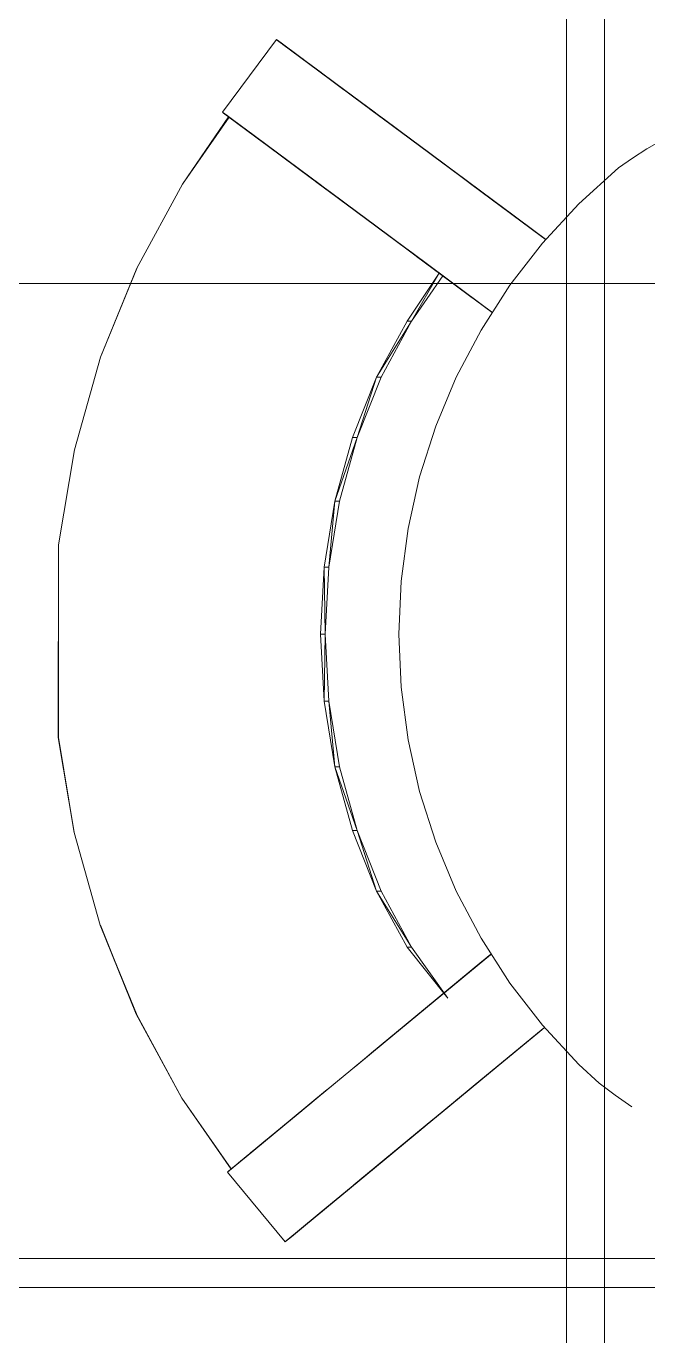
# Model space of a CAD drawing. Extents: x -566 to 72611, y -487 to 32334.
# Drawn here: x 123.34 to 131.07, y 42.04 to 58.34 of the extents above; entities that cross this region are included whole.
import ezdxf

# ---------------------------------------------------------------- set-up
doc = ezdxf.new("R2010")
doc.units = 0
doc.header["$LTSCALE"] = 0.5
doc.header["$MEASUREMENT"] = 0
doc.layers.add('ceilling', color=141, linetype='CONTINUOUS', lineweight=18)
doc.layers.add('floor', color=7, linetype='CONTINUOUS', lineweight=5, true_color=0xcfcfcf)
doc.layers.add('layout', color=7, linetype='CONTINUOUS', lineweight=5, true_color=0xcfcfcf)

msp = doc.modelspace()

# ---------------------------------------------------------------- hatches: boundary and pattern name
at = {"layer": 'floor'}
h = msp.add_hatch(dxfattribs=at)
h.set_pattern_fill('ANSI37', color=256, scale=100, angle=45)
h.set_pattern_definition([(90, (243.028, 267.632), (-12.5, 9e-16), []), (180, (243.028, 267.632), (-9e-16, -12.5), [])])
h.paths.add_polyline_path([(253.46925, 349.5), (154.11744, 349.5), (154.11744, 348.5), (101.14781, 348.5), (101.14781, 349.5), (0, 349.5), (0, 344.5), (36, 344.5, -0.33835703), (0, 308.66941), (0, 308.5), (0, 173.75), (253.46925, 173.75)])
h.paths.add_polyline_path([(36, 344.5), (0, 344.5), (0, 308.66941, 0.33835703)], flags=17)
h.paths.add_polyline_path([(253.46925, 173.75), (0, 173.75), (0, 173.74997), (0, 169.75), (253.46925, 169.75)])
h.paths.add_polyline_path([(253.46925, 169.75), (0, 169.75), (0, 149.21137), (36, 149.21137, -0.33835703), (0, 113.38078), (0, 113.21137), (0, 29.94998), (0, -5), (253.46925, -5)])
h.paths.add_polyline_path([(36, 149.21137), (0, 149.21137), (0, 113.38078, 0.33835703)], flags=17)
h.paths.add_polyline_path([(575.25, 169.75), (510, 169.75), (474.75, 169.75), (327.5, 169.75), (285.46925, 169.75), (285.46925, 165.75), (253.46925, 165.75), (253.46925, -5), (263.99725, -5), (263.99725, 95.99051), (287, 95.99051), (287, 97.5), (292, 97.5), (292, -5), (341.25, -5), (341.25, 13.02988), (341.25012, 15.02988), (346.24839, 15.02988, 0.36108524), (374.08728, 41.24999), (346.25012, 41.24999), (346.25012, 42.99999), (341.25, 42.99999), (341.25, 44.99999), (341.25, 97.5), (357.75, 97.5), (405.75, 97.5), (575.25, 97.5)])

# ---------------------------------------------------------------- linework, layer by layer
at = {"layer": 'ceilling'}
for p, q in [((130.06343, 169.75), (130.06343, -5)), ((0, 43), (341.25006, 43))]:
    msp.add_line(p, q, dxfattribs=at)
at = {"layer": 'layout'}
for points in [[(125.78132, 57.27146, 99.13116), (126.45405, 58.17533, 99.17127), (126.45308, 58.17612, 99.13116)], [(127.27705, 57.56412, 98.9153), (126.52693, 58.12131, 98.91173), (126.45308, 58.17612, 99.13116)], [(127.27705, 57.56412, 98.9153), (126.45308, 58.17612, 99.13116), (127.20491, 57.61771, 99.05018)], [(127.20491, 57.61771, 99.05018), (126.45308, 58.17612, 99.13116), (127.13081, 57.67283, 99.18358)], [(127.13081, 57.67283, 99.18358), (126.45308, 58.17612, 99.13116), (126.45405, 58.17533, 99.17127)], [(127.13081, 57.67283, 99.18358), (126.45405, 58.17533, 99.17127), (126.45881, 58.17191, 99.21101)], [(127.13081, 57.67283, 99.18358), (126.45881, 58.17191, 99.21101), (127.05464, 57.72935, 99.31546)], [(127.05464, 57.72935, 99.31546), (126.45881, 58.17191, 99.21101), (126.46711, 58.16575, 99.24994)], [(127.05464, 57.72935, 99.31546), (126.46711, 58.16575, 99.24994), (126.47895, 58.15696, 99.28759)], [(127.05464, 57.72935, 99.31546), (126.47895, 58.15696, 99.28759), (126.49409, 58.14567, 99.32354)], [(127.05464, 57.72935, 99.31546), (126.49409, 58.14567, 99.32354), (127.03279, 57.74552, 99.349)], [(127.03279, 57.74552, 99.349), (126.49409, 58.14567, 99.32354), (126.51252, 58.13193, 99.35736)], [(127.03279, 57.74552, 99.349), (126.51252, 58.13193, 99.35736), (127.00837, 57.76377, 99.37991)], [(127.00837, 57.76377, 99.37991), (126.51252, 58.13193, 99.35736), (126.53401, 58.116, 99.38866)], [(127.34724, 57.512, 98.77898), (126.59834, 58.06821, 98.69127), (126.52693, 58.12131, 98.91173)], [(127.34724, 57.512, 98.77898), (126.52693, 58.12131, 98.91173), (127.27705, 57.56412, 98.9153)], [(127.00837, 57.76377, 99.37991), (126.53401, 58.116, 99.38866), (126.9814, 57.78373, 99.40791)], [(126.9814, 57.78373, 99.40791), (126.53401, 58.116, 99.38866), (126.55818, 58.09806, 99.41708)], [(126.9814, 57.78373, 99.40791), (126.55818, 58.09806, 99.41708), (126.95222, 57.8054, 99.43272)], [(126.95222, 57.8054, 99.43272), (126.55818, 58.09806, 99.41708), (126.58479, 58.07828, 99.44228)], [(126.95222, 57.8054, 99.43272), (126.58479, 58.07828, 99.44228), (126.92121, 57.82841, 99.45412)], [(126.92121, 57.82841, 99.45412), (126.58479, 58.07828, 99.44228), (126.6136, 58.05686, 99.46399)], [(127.48152, 57.41233, 98.50219), (126.66755, 58.01682, 98.46981), (126.59834, 58.06821, 98.69127)], [(127.41548, 57.4614, 98.64127), (126.59834, 58.06821, 98.69127), (127.34724, 57.512, 98.77898)], [(127.41548, 57.4614, 98.64127), (126.59834, 58.06821, 98.69127), (127.48152, 57.41233, 98.50219)], [(126.92121, 57.82841, 99.45412), (126.6136, 58.05686, 99.46399), (126.88862, 57.8527, 99.47189)], [(126.88862, 57.8527, 99.47189), (126.6136, 58.05686, 99.46399), (126.63191, 58.04331, 99.47467)], [(126.88862, 57.8527, 99.47189), (126.63191, 58.04331, 99.47467), (126.85456, 57.87791, 99.48589)], [(126.85456, 57.87791, 99.48589), (126.63191, 58.04331, 99.47467), (126.67634, 58.01029, 99.49591)], [(127.5456, 57.36472, 98.3618), (126.73457, 57.96708, 98.2474), (126.66755, 58.01682, 98.46981)], [(127.5456, 57.36472, 98.3618), (126.66755, 58.01682, 98.46981), (127.48152, 57.41233, 98.50219)], [(126.85456, 57.87791, 99.48589), (126.67634, 58.01029, 99.49591), (126.81965, 57.90391, 99.49599)], [(126.81965, 57.90391, 99.49599), (126.67634, 58.01029, 99.49591), (126.71199, 57.9838, 99.50204)], [(126.81965, 57.90391, 99.49599), (126.71199, 57.9838, 99.50204), (126.78401, 57.93034, 99.50208)], [(126.78401, 57.93034, 99.50208), (126.71199, 57.9838, 99.50204), (126.748, 57.95707, 99.5041)], [(127.66743, 57.27427, 98.07724), (126.79914, 57.91911, 98.02406), (126.73457, 57.96708, 98.2474)], [(127.66743, 57.27427, 98.07724), (126.73457, 57.96708, 98.2474), (127.60762, 57.3187, 98.22014)], [(127.60762, 57.3187, 98.22014), (126.73457, 57.96708, 98.2474), (127.5456, 57.36472, 98.3618)], [(127.72517, 57.23136, 97.93317), (126.86152, 57.87278, 97.79981), (126.79914, 57.91911, 98.02406)], [(127.72517, 57.23136, 97.93317), (126.79914, 57.91911, 98.02406), (127.66743, 57.27427, 98.07724)], [(127.8343, 57.15037, 97.64159), (126.92158, 57.82822, 97.57471), (126.86152, 57.87278, 97.79981)], [(127.8343, 57.15037, 97.64159), (126.86152, 57.87278, 97.79981), (127.78083, 57.19004, 97.78793)], [(127.78083, 57.19004, 97.78793), (126.86152, 57.87278, 97.79981), (127.72517, 57.23136, 97.93317)], [(127.89265, 57.10703, 97.40278), (126.9792, 57.78538, 97.34878), (126.92158, 57.82822, 97.57471)], [(127.89265, 57.10703, 97.40278), (126.92158, 57.82822, 97.57471), (127.8343, 57.15037, 97.64159)], [(127.94844, 57.06553, 97.16315), (127.03462, 57.74424, 97.12204), (126.9792, 57.78538, 97.34878)], [(127.94844, 57.06553, 97.16315), (126.9792, 57.78538, 97.34878), (127.89265, 57.10703, 97.40278)], [(128.00166, 57.02604, 96.92383), (127.0876, 57.70481, 96.89454), (127.03462, 57.74424, 97.12204)], [(128.00166, 57.02604, 96.92383), (127.03462, 57.74424, 97.12204), (127.94844, 57.06553, 97.16315)], [(128.04475, 56.994, 96.7232), (127.13862, 57.66697, 96.66515), (127.0876, 57.70481, 96.89454)], [(128.04475, 56.994, 96.7232), (127.0876, 57.70481, 96.89454), (128.00166, 57.02604, 96.92383)], [(128.08723, 56.9625, 96.52348), (127.18061, 57.63578, 96.46996), (127.13862, 57.66697, 96.66515)], [(128.08723, 56.9625, 96.52348), (127.13862, 57.66697, 96.66515), (128.04475, 56.994, 96.7232)], [(128.1291, 56.93143, 96.32362), (127.22236, 57.60484, 96.27345), (127.18061, 57.63578, 96.46996)], [(128.1291, 56.93143, 96.32362), (127.18061, 57.63578, 96.46996), (128.08723, 56.9625, 96.52348)], [(128.17036, 56.90073, 96.1236), (127.2635, 57.57426, 96.07679), (127.22236, 57.60484, 96.27345)], [(128.17036, 56.90073, 96.1236), (127.22236, 57.60484, 96.27345), (128.1291, 56.93143, 96.32362)], [(128.21113, 56.87046, 95.92342), (127.30415, 57.54404, 95.87997), (127.2635, 57.57426, 96.07679)], [(128.21113, 56.87046, 95.92342), (127.2635, 57.57426, 96.07679), (128.17036, 56.90073, 96.1236)], [(128.25142, 56.84055, 95.7231), (127.34431, 57.51426, 95.68301), (127.30415, 57.54404, 95.87997)], [(128.25142, 56.84055, 95.7231), (127.30415, 57.54404, 95.87997), (128.21113, 56.87046, 95.92342)], [(128.29109, 56.81107, 95.52263), (127.38386, 57.48484, 95.4859), (127.34431, 57.51426, 95.68301)], [(128.29109, 56.81107, 95.52263), (127.34431, 57.51426, 95.68301), (128.25142, 56.84055, 95.7231)], [(128.33027, 56.78202, 95.32201), (127.42292, 57.45585, 95.28864), (127.38386, 57.48484, 95.4859)], [(128.33027, 56.78202, 95.32201), (127.38386, 57.48484, 95.4859), (128.29109, 56.81107, 95.52263)], [(127.3863, 57.48307, 69.78666), (128.34321, 56.77238, 70.13375), (128.2635, 56.83158, 69.60521)], [(128.34321, 56.77238, 70.13375), (127.3863, 57.48307, 69.78666), (127.46614, 57.42374, 70.31632)], [(128.36885, 56.75333, 95.12125), (127.4615, 57.42722, 95.09125), (127.42292, 57.45585, 95.28864)], [(128.36885, 56.75333, 95.12125), (127.42292, 57.45585, 95.28864), (128.33027, 56.78202, 95.32201)], [(128.40693, 56.72507, 94.92035), (127.49946, 57.39896, 94.89371), (127.4615, 57.42722, 95.09125)], [(128.40693, 56.72507, 94.92035), (127.4615, 57.42722, 95.09125), (128.36885, 56.75333, 95.12125)], [(128.34321, 56.77238, 70.13375), (127.46614, 57.42374, 70.31632), (128.4239, 56.71244, 70.66154)], [(128.4239, 56.71244, 70.66154), (127.46614, 57.42374, 70.31632), (127.54719, 57.36356, 70.84637)], [(128.44441, 56.69718, 94.71931), (127.53694, 57.37119, 94.69602), (127.49946, 57.39896, 94.89371)], [(128.44441, 56.69718, 94.71931), (127.49946, 57.39896, 94.89371), (128.40693, 56.72507, 94.92035)], [(125.85505, 57.21671, 98.91173), (126.6053, 56.65952, 98.9153), (125.78132, 57.27146, 99.13116)], [(125.78132, 57.27146, 99.13116), (126.6053, 56.65952, 98.9153), (126.53315, 56.71311, 99.05018)], [(125.78132, 57.27146, 99.13116), (126.53315, 56.71311, 99.05018), (126.45893, 56.76817, 99.18358)], [(125.78132, 57.27146, 99.13116), (126.45893, 56.76817, 99.18358), (125.7823, 57.27073, 99.17127)], [(125.7823, 57.27073, 99.17127), (126.45893, 56.76817, 99.18358), (125.78694, 57.26725, 99.21101)], [(125.78694, 57.26725, 99.21101), (126.45893, 56.76817, 99.18358), (126.38288, 56.82468, 99.31546)], [(125.78694, 57.26725, 99.21101), (126.38288, 56.82468, 99.31546), (125.79524, 57.26109, 99.24994)], [(125.79524, 57.26109, 99.24994), (126.38288, 56.82468, 99.31546), (125.80708, 57.2523, 99.28759)], [(125.80708, 57.2523, 99.28759), (126.38288, 56.82468, 99.31546), (125.82222, 57.241, 99.32354)], [(125.82222, 57.241, 99.32354), (126.38288, 56.82468, 99.31546), (126.36103, 56.84092, 99.349)], [(125.82222, 57.241, 99.32354), (126.36103, 56.84092, 99.349), (125.84065, 57.22733, 99.35736)], [(128.4814, 56.66978, 94.51851), (127.5738, 57.34373, 94.49821), (127.53694, 57.37119, 94.69602)], [(128.4814, 56.66978, 94.51851), (127.53694, 57.37119, 94.69602), (128.44441, 56.69718, 94.71931)], [(128.4239, 56.71244, 70.66154), (127.54719, 57.36356, 70.84637), (128.50557, 56.65183, 71.18913)], [(128.50557, 56.65183, 71.18913), (127.54719, 57.36356, 70.84637), (127.6291, 57.30271, 71.3762)], [(128.4814, 56.66978, 94.51851), (127.6103, 57.31669, 94.29983), (127.5738, 57.34373, 94.49821)], [(128.67549, 56.52567, 93.45466), (127.80427, 57.17265, 93.23678), (127.6103, 57.31669, 94.29983)], [(128.67549, 56.52567, 93.45466), (127.6103, 57.31669, 94.29983), (128.4814, 56.66978, 94.51851)], [(128.37068, 56.75199, 90.13162), (127.6103, 57.31669, 94.29983), (127.80427, 57.17265, 93.23678)], [(128.50557, 56.65183, 71.18913), (127.6291, 57.30271, 71.3762), (128.58808, 56.59049, 71.7165)], [(128.58808, 56.59049, 71.7165), (127.6291, 57.30271, 71.3762), (127.71211, 57.24107, 71.90582)], [(128.58808, 56.59049, 71.7165), (127.71211, 57.24107, 71.90582), (128.6717, 56.52836, 72.24366)], [(128.6717, 56.52836, 72.24366), (127.71211, 57.24107, 71.90582), (127.79609, 57.17875, 72.43523)], [(125.28401, 56.3762, 99.05909), (125.85761, 57.21476, 99.41594), (125.86623, 57.20836, 99.38858)], [(125.84065, 57.22733, 99.35736), (126.36103, 56.84092, 99.349), (126.3365, 56.85911, 99.37991)], [(125.84065, 57.22733, 99.35736), (126.3365, 56.85911, 99.37991), (125.86213, 57.2114, 99.38866)], [(125.92659, 57.16361, 98.69127), (126.67549, 56.6074, 98.77898), (125.85505, 57.21671, 98.91173)], [(125.85505, 57.21671, 98.91173), (126.67549, 56.6074, 98.77898), (126.6053, 56.65952, 98.9153)], [(125.86213, 57.2114, 99.38866), (126.3365, 56.85911, 99.37991), (126.30952, 56.87913, 99.40791)], [(125.86213, 57.2114, 99.38866), (126.30952, 56.87913, 99.40791), (125.8863, 57.19346, 99.41708)], [(125.8863, 57.19346, 99.41708), (126.30952, 56.87913, 99.40791), (126.28047, 56.90073, 99.43272)], [(125.8863, 57.19346, 99.41708), (126.28047, 56.90073, 99.43272), (125.91304, 57.17362, 99.44228)], [(125.91304, 57.17362, 99.44228), (126.28047, 56.90073, 99.43272), (126.24934, 56.9238, 99.45412)], [(125.91304, 57.17362, 99.44228), (126.24934, 56.9238, 99.45412), (125.94184, 57.15226, 99.46399)], [(125.9958, 57.11216, 98.46982), (126.80964, 56.50767, 98.50219), (125.92659, 57.16361, 98.69127)], [(125.92659, 57.16361, 98.69127), (126.80964, 56.50767, 98.50219), (126.7436, 56.5568, 98.64127)], [(125.92659, 57.16361, 98.69127), (126.7436, 56.5568, 98.64127), (126.67549, 56.6074, 98.77898)], [(125.94184, 57.15226, 99.46399), (126.24934, 56.9238, 99.45412), (126.21675, 56.94804, 99.47189)], [(125.94184, 57.15226, 99.46399), (126.21675, 56.94804, 99.47189), (125.96003, 57.13871, 99.47467)], [(125.96003, 57.13871, 99.47467), (126.21675, 56.94804, 99.47189), (126.18281, 56.9733, 99.48589)], [(125.96003, 57.13871, 99.47467), (126.18281, 56.9733, 99.48589), (126.00459, 57.10563, 99.49591)], [(126.00459, 57.10563, 99.49591), (125.97248, 57.12949, 99.48193), (125.96003, 57.13871, 99.47467)], [(126.06269, 57.06248, 98.2474), (126.87373, 56.46012, 98.3618), (125.9958, 57.11216, 98.46982)], [(125.9958, 57.11216, 98.46982), (126.87373, 56.46012, 98.3618), (126.80964, 56.50767, 98.50219)], [(126.00459, 57.10563, 99.49591), (126.18281, 56.9733, 99.48589), (126.14778, 56.99924, 99.49599)], [(126.00459, 57.10563, 99.49591), (126.14778, 56.99924, 99.49599), (126.04023, 57.07914, 99.50204)], [(126.04023, 57.07914, 99.50204), (126.14778, 56.99924, 99.49599), (126.11213, 57.02573, 99.50208)], [(126.04023, 57.07914, 99.50204), (126.11213, 57.02573, 99.50208), (126.07612, 57.05247, 99.5041)], [(128.6717, 56.52836, 72.24366), (127.79609, 57.17875, 72.43523), (128.7563, 56.46555, 72.77061)], [(128.7563, 56.46555, 72.77061), (127.79609, 57.17875, 72.43523), (127.88105, 57.11564, 72.96442)], [(129.24507, 56.10258, 90.33164), (128.37068, 56.75199, 90.13162), (127.80427, 57.17265, 93.23678)], [(129.24507, 56.10258, 90.33164), (127.80427, 57.17265, 93.23678), (128.67549, 56.52567, 93.45466)], [(128.7563, 56.46555, 72.77061), (127.88105, 57.11564, 72.96442), (128.84187, 56.40202, 73.29733)], [(128.84187, 56.40202, 73.29733), (127.88105, 57.11564, 72.96442), (127.96699, 57.0518, 73.49339)], [(126.12739, 57.01444, 98.02406), (126.99556, 56.36961, 98.07724), (126.06269, 57.06248, 98.2474)], [(126.06269, 57.06248, 98.2474), (126.99556, 56.36961, 98.07724), (126.93574, 56.4141, 98.22014)], [(126.06269, 57.06248, 98.2474), (126.93574, 56.4141, 98.22014), (126.87373, 56.46012, 98.3618)], [(126.18965, 56.96818, 97.79981), (127.05329, 56.32676, 97.93317), (126.12739, 57.01444, 98.02406)], [(126.12739, 57.01444, 98.02406), (127.05329, 56.32676, 97.93317), (126.99556, 56.36961, 98.07724)], [(126.24971, 56.92356, 97.57471), (127.16243, 56.2457, 97.64159), (126.18965, 56.96818, 97.79981)], [(126.18965, 56.96818, 97.79981), (127.16243, 56.2457, 97.64159), (127.10896, 56.28544, 97.78793)], [(126.18965, 56.96818, 97.79981), (127.10896, 56.28544, 97.78793), (127.05329, 56.32676, 97.93317)], [(126.30745, 56.88071, 97.34877), (127.22078, 56.20243, 97.40278), (126.24971, 56.92356, 97.57471)], [(126.24971, 56.92356, 97.57471), (127.22078, 56.20243, 97.40278), (127.16243, 56.2457, 97.64159)], [(128.84187, 56.40202, 73.29733), (127.96699, 57.0518, 73.49339), (128.92854, 56.33768, 73.82384)], [(128.92854, 56.33768, 73.82384), (127.96699, 57.0518, 73.49339), (128.05391, 56.98722, 74.02213)], [(128.92854, 56.33768, 73.82384), (128.05391, 56.98722, 74.02213), (129.01606, 56.27268, 74.35011)], [(129.01606, 56.27268, 74.35011), (128.05391, 56.98722, 74.02213), (128.1418, 56.92191, 74.55066)], [(129.01606, 56.27268, 74.35011), (128.1418, 56.92191, 74.55066), (129.10456, 56.20695, 74.87617)], [(129.10456, 56.20695, 74.87617), (128.1418, 56.92191, 74.55066), (128.23079, 56.85593, 75.07896)], [(131.06037, 56.81345, 85.96846), (131.24299, 56.91862, 87.09528), (131.24299, 56.91862, 85.96846)], [(131.24299, 56.91862, 87.09528), (131.06037, 56.81345, 85.96846), (131.06037, 56.81345, 87.09528)], [(126.36274, 56.83958, 97.12204), (127.27668, 56.16093, 97.16315), (126.30745, 56.88071, 97.34877)], [(126.30745, 56.88071, 97.34877), (127.27668, 56.16093, 97.16315), (127.22078, 56.20243, 97.40278)], [(126.41584, 56.80021, 96.89454), (127.32978, 56.12144, 96.92383), (126.36274, 56.83958, 97.12204)], [(126.36274, 56.83958, 97.12204), (127.32978, 56.12144, 96.92383), (127.27668, 56.16093, 97.16315)], [(126.46675, 56.76237, 96.66515), (127.373, 56.08939, 96.7232), (126.41584, 56.80021, 96.89454)], [(126.41584, 56.80021, 96.89454), (127.373, 56.08939, 96.7232), (127.32978, 56.12144, 96.92383)], [(126.50874, 56.73118, 96.46996), (127.41536, 56.0579, 96.52348), (126.46675, 56.76237, 96.66515)], [(126.46675, 56.76237, 96.66515), (127.41536, 56.0579, 96.52348), (127.373, 56.08939, 96.7232)], [(129.10456, 56.20695, 74.87617), (128.23079, 56.85593, 75.07896), (129.19404, 56.14048, 75.402)], [(129.19404, 56.14048, 75.402), (128.23079, 56.85593, 75.07896), (128.32063, 56.78916, 75.60703)], [(129.19404, 56.14048, 75.402), (128.32063, 56.78916, 75.60703), (129.28486, 56.07304, 75.92941)], [(129.28486, 56.07304, 75.92941), (128.32063, 56.78916, 75.60703), (128.41121, 56.7219, 76.1329)], [(129.79951, 55.69083, 86.66975), (128.91804, 56.34544, 86.51551), (128.37068, 56.75199, 90.13162)], [(129.79951, 55.69083, 86.66975), (128.37068, 56.75199, 90.13162), (129.24507, 56.10258, 90.33164)], [(130.88264, 56.70078, 85.96846), (131.06037, 56.81345, 87.09528), (131.06037, 56.81345, 85.96846)], [(131.06037, 56.81345, 87.09528), (130.88264, 56.70078, 85.96846), (130.88264, 56.70078, 87.09528)], [(126.55049, 56.70017, 96.27345), (127.45723, 56.02677, 96.32362), (126.50874, 56.73118, 96.46996)], [(126.50874, 56.73118, 96.46996), (127.45723, 56.02677, 96.32362), (127.41536, 56.0579, 96.52348)], [(126.59162, 56.66959, 96.07679), (127.49849, 55.99613, 96.1236), (126.55049, 56.70017, 96.27345)], [(126.55049, 56.70017, 96.27345), (127.49849, 55.99613, 96.1236), (127.45723, 56.02677, 96.32362)], [(126.6324, 56.63938, 95.87997), (127.53926, 55.9658, 95.92342), (126.59162, 56.66959, 96.07679)], [(126.59162, 56.66959, 96.07679), (127.53926, 55.9658, 95.92342), (127.49849, 55.99613, 96.1236)], [(126.67244, 56.6096, 95.68301), (127.57954, 55.93595, 95.7231), (126.6324, 56.63938, 95.87997)], [(126.6324, 56.63938, 95.87997), (127.57954, 55.93595, 95.7231), (127.53926, 55.9658, 95.92342)], [(126.71211, 56.58018, 95.4859), (127.61921, 55.90647, 95.52263), (126.67244, 56.6096, 95.68301)], [(126.67244, 56.6096, 95.68301), (127.61921, 55.90647, 95.52263), (127.57954, 55.93595, 95.7231)], [(126.75117, 56.55119, 95.28864), (127.6584, 55.87736, 95.32201), (126.71211, 56.58018, 95.4859)], [(126.71211, 56.58018, 95.4859), (127.6584, 55.87736, 95.32201), (127.61921, 55.90647, 95.52263)], [(129.28486, 56.07304, 75.92941), (128.41121, 56.7219, 76.1329), (129.37776, 56.00413, 76.48314)], [(129.37776, 56.00413, 76.48314), (128.41121, 56.7219, 76.1329), (128.50251, 56.65409, 76.67755)], [(128.4814, 56.66978, 94.51851), (129.24507, 56.10258, 90.33164), (128.67549, 56.52567, 93.45466)], [(129.37776, 56.00413, 76.48314), (128.50251, 56.65409, 76.67755), (129.46479, 55.93937, 77.04001)], [(129.46479, 55.93937, 77.04001), (128.50251, 56.65409, 76.67755), (128.5876, 56.59092, 77.22154)], [(129.46479, 55.93937, 77.04001), (128.5876, 56.59092, 77.22154), (129.54597, 55.87913, 77.59811)], [(129.54597, 55.87913, 77.59811), (128.5876, 56.59092, 77.22154), (128.66682, 56.53202, 77.76673)], [(130.21687, 56.13145, 85.96846), (130.70991, 56.58073, 87.09528), (130.70991, 56.58073, 85.96846)], [(130.70991, 56.58073, 87.09528), (130.21687, 56.13145, 85.96846), (130.21687, 56.13145, 87.09528)], [(130.70991, 56.58073, 85.96846), (130.88264, 56.70078, 87.09528), (130.88264, 56.70078, 85.96846)], [(130.88264, 56.70078, 87.09528), (130.70991, 56.58073, 85.96846), (130.70991, 56.58073, 87.09528)], [(127.67146, 55.86771, 70.13375), (126.71443, 56.57847, 69.78666), (127.59162, 55.92698, 69.60521)], [(126.71443, 56.57847, 69.78666), (127.67146, 55.86771, 70.13375), (126.79426, 56.51908, 70.31632)], [(126.78962, 56.52256, 95.09125), (127.69697, 55.84873, 95.12125), (126.75117, 56.55119, 95.28864)], [(126.75117, 56.55119, 95.28864), (127.69697, 55.84873, 95.12125), (127.6584, 55.87736, 95.32201)], [(126.82759, 56.49436, 94.8937), (127.73506, 55.82041, 94.92035), (126.78962, 56.52256, 95.09125)], [(126.78962, 56.52256, 95.09125), (127.73506, 55.82041, 94.92035), (127.69697, 55.84873, 95.12125)], [(126.79426, 56.51908, 70.31632), (127.67146, 55.86771, 70.13375), (127.75203, 55.80784, 70.66154)], [(126.79426, 56.51908, 70.31632), (127.75203, 55.80784, 70.66154), (126.87532, 56.45896, 70.84637)], [(126.86506, 56.46653, 94.69602), (127.77266, 55.79258, 94.71931), (126.82759, 56.49436, 94.8937)], [(126.82759, 56.49436, 94.8937), (127.77266, 55.79258, 94.71931), (127.73506, 55.82041, 94.92035)], [(126.90205, 56.43912, 94.49821), (127.80952, 55.76517, 94.51851), (126.86506, 56.46653, 94.69602)], [(126.86506, 56.46653, 94.69602), (127.80952, 55.76517, 94.51851), (127.77266, 55.79258, 94.71931)], [(126.87532, 56.45896, 70.84637), (127.75203, 55.80784, 70.66154), (127.83369, 55.74723, 71.18913)], [(126.87532, 56.45896, 70.84637), (127.83369, 55.74723, 71.18913), (126.95735, 56.39805, 71.3762)], [(126.93855, 56.41202, 94.29983), (127.80952, 55.76517, 94.51851), (126.90205, 56.43912, 94.49821)], [(129.54597, 55.87913, 77.59811), (128.66682, 56.53202, 77.76673), (129.62117, 55.82328, 78.15737)], [(129.62117, 55.82328, 78.15737), (128.66682, 56.53202, 77.76673), (128.74031, 56.47752, 78.31305)], [(129.62117, 55.82328, 78.15737), (128.74031, 56.47752, 78.31305), (129.69026, 55.77195, 78.71768)], [(129.69026, 55.77195, 78.71768), (128.74031, 56.47752, 78.31305), (128.80781, 56.42734, 78.8604)], [(129.69026, 55.77195, 78.71768), (128.80781, 56.42734, 78.8604), (129.75349, 55.72501, 79.27898)], [(129.75349, 55.72501, 79.27898), (128.80781, 56.42734, 78.8604), (128.86958, 56.38151, 79.40871)], [(125.28401, 56.3762, 99.05909), (124.71748, 55.32908, 98.97552), (124.71492, 55.32883, 99.01575)], [(127.1324, 56.26804, 93.23678), (128.00361, 55.62101, 93.45466), (126.93855, 56.41202, 94.29983)], [(126.93855, 56.41202, 94.29983), (128.00361, 55.62101, 93.45466), (127.80952, 55.76517, 94.51851)], [(126.95735, 56.39805, 71.3762), (127.83369, 55.74723, 71.18913), (127.91633, 55.68583, 71.7165)], [(126.95735, 56.39805, 71.3762), (127.91633, 55.68583, 71.7165), (127.04023, 56.33646, 71.90582)], [(127.04023, 56.33646, 71.90582), (127.91633, 55.68583, 71.7165), (127.99995, 55.62376, 72.24366)], [(127.04023, 56.33646, 71.90582), (127.99995, 55.62376, 72.24366), (127.12422, 56.27409, 72.43523)], [(127.12422, 56.27409, 72.43523), (127.99995, 55.62376, 72.24366), (128.08454, 55.56095, 72.77061)], [(127.20918, 56.21098, 72.96442), (128.08454, 55.56095, 72.77061), (127.12422, 56.27409, 72.43523)], [(127.6988, 55.84733, 90.13161), (128.57331, 55.19791, 90.33164), (127.1324, 56.26804, 93.23678)], [(127.1324, 56.26804, 93.23678), (128.57331, 55.19791, 90.33164), (128.00361, 55.62101, 93.45466)], [(129.75349, 55.72501, 79.27898), (128.86958, 56.38151, 79.40871), (129.81062, 55.68259, 79.84115)], [(129.81062, 55.68259, 79.84115), (128.86958, 56.38151, 79.40871), (128.92537, 56.34006, 79.95786)], [(127.20918, 56.21098, 72.96442), (128.08454, 55.56095, 72.77061), (128.17012, 55.49735, 73.29733)], [(127.20918, 56.21098, 72.96442), (128.17012, 55.49735, 73.29733), (127.29512, 56.14719, 73.49339)], [(127.29512, 56.14719, 73.49339), (128.17012, 55.49735, 73.29733), (128.25666, 55.43308, 73.82384)], [(127.29512, 56.14719, 73.49339), (128.25666, 55.43308, 73.82384), (127.38203, 56.08262, 74.02213)], [(129.76521, 55.64207, 87.09528), (130.21687, 56.13145, 85.96846), (129.76521, 55.64207, 85.96846)], [(130.21687, 56.13145, 85.96846), (129.76521, 55.64207, 87.09528), (130.21687, 56.13145, 87.09528)], [(127.38203, 56.08262, 74.02213), (128.25666, 55.43308, 73.82384), (128.34419, 55.36808, 74.35011)], [(127.38203, 56.08262, 74.02213), (128.34419, 55.36808, 74.35011), (127.47004, 56.01731, 74.55066)], [(127.47004, 56.01731, 74.55066), (128.34419, 55.36808, 74.35011), (128.43269, 55.30228, 74.87617)], [(127.47004, 56.01731, 74.55066), (128.43269, 55.30228, 74.87617), (127.55891, 55.95127, 75.07896)], [(127.55891, 55.95127, 75.07896), (128.43269, 55.30228, 74.87617), (128.52229, 55.23582, 75.402)], [(127.55891, 55.95127, 75.07896), (128.52229, 55.23582, 75.402), (127.64875, 55.8845, 75.60703)], [(127.64875, 55.8845, 75.60703), (128.52229, 55.23582, 75.402), (128.61311, 55.16837, 75.92941)], [(127.64875, 55.8845, 75.60703), (128.61311, 55.16837, 75.92941), (127.73933, 55.8173, 76.1329)], [(128.24629, 55.44077, 86.51551), (129.12764, 54.78623, 86.66975), (127.6988, 55.84733, 90.13161)], [(127.6988, 55.84733, 90.13161), (129.12764, 54.78623, 86.66975), (128.57331, 55.19791, 90.33164)], [(127.73933, 55.8173, 76.1329), (128.61311, 55.16837, 75.92941), (128.70588, 55.09946, 76.48314)], [(127.73933, 55.8173, 76.1329), (128.70588, 55.09946, 76.48314), (127.83064, 55.74949, 76.67755)], [(127.83064, 55.74949, 76.67755), (128.70588, 55.09946, 76.48314), (128.79304, 55.03477, 77.04001)], [(127.83064, 55.74949, 76.67755), (128.79304, 55.03477, 77.04001), (127.91572, 55.68626, 77.22154)], [(127.91572, 55.68626, 77.22154), (128.79304, 55.03477, 77.04001), (128.8741, 54.97446, 77.59811)], [(127.91572, 55.68626, 77.22154), (128.8741, 54.97446, 77.59811), (127.99507, 55.62742, 77.76673)], [(127.99507, 55.62742, 77.76673), (128.8741, 54.97446, 77.59811), (128.94929, 54.91868, 78.15737)], [(127.99507, 55.62742, 77.76673), (128.94929, 54.91868, 78.15737), (128.06843, 55.57285, 78.31305)], [(129.35847, 55.11631, 87.09528), (129.76521, 55.64207, 85.96846), (129.35847, 55.11631, 85.96846)], [(129.76521, 55.64207, 85.96846), (129.35847, 55.11631, 87.09528), (129.76521, 55.64207, 87.09528)], [(128.06843, 55.57285, 78.31305), (128.94929, 54.91868, 78.15737), (129.0185, 54.86729, 78.71769)], [(128.06843, 55.57285, 78.31305), (129.0185, 54.86729, 78.71769), (128.13606, 55.52268, 78.8604)], [(128.13606, 55.52268, 78.8604), (129.0185, 54.86729, 78.71769), (129.08162, 54.82041, 79.27898)], [(128.13606, 55.52268, 78.8604), (129.08162, 54.82041, 79.27898), (128.1977, 55.47684, 79.40871)], [(128.1977, 55.47684, 79.40871), (129.08162, 54.82041, 79.27898), (129.13874, 54.77799, 79.84115)], [(128.1977, 55.47684, 79.40871), (129.13874, 54.77799, 79.84115), (128.25349, 55.43546, 79.95786)], [(124.26435, 54.2216, 98.9829), (124.71565, 55.32694, 99.05592), (124.71492, 55.32883, 99.01575)], [(128.13545, 54.67069, 89.0546), (128.47749, 55.26905, 75.13909), (128.07795, 54.67069, 89.94416)], [(128.47749, 55.26905, 75.13909), (128.13545, 54.67069, 89.0546), (128.52229, 55.23582, 75.402)], [(128.99946, 54.55802, 87.09528), (129.35847, 55.11631, 85.96846), (128.99946, 54.55802, 85.96846)], [(129.35847, 55.11631, 85.96846), (128.99946, 54.55802, 87.09528), (129.35847, 55.11631, 87.09528)], [(128.13545, 54.67069, 89.0546), (127.69966, 53.97147, 89.9197), (127.75715, 53.97147, 89.03014)], [(127.69966, 53.97147, 89.9197), (128.13545, 54.67069, 89.0546), (128.07795, 54.67069, 89.94416)], [(128.69111, 53.97141, 87.09528), (128.99946, 54.55802, 85.96846), (128.69111, 53.97141, 85.96846)], [(128.99946, 54.55802, 85.96846), (128.69111, 53.97141, 87.09528), (128.99946, 54.55802, 87.09528)], [(124.26435, 54.2216, 98.9829), (123.9405, 53.06864, 98.92074), (123.93794, 53.06861, 98.96098)], [(127.45625, 53.21934, 89.01069), (127.69966, 53.97147, 89.9197), (127.39875, 53.21934, 89.90024)], [(127.69966, 53.97147, 89.9197), (127.45625, 53.21934, 89.01069), (127.75715, 53.97147, 89.03014)], [(128.43562, 53.36088, 87.09528), (128.69111, 53.97141, 85.96846), (128.43562, 53.36088, 85.96846)], [(128.69111, 53.97141, 85.96846), (128.43562, 53.36088, 87.09528), (128.69111, 53.97141, 87.09528)], [(128.23481, 52.73096, 87.09528), (128.43562, 53.36088, 85.96846), (128.23481, 52.73096, 85.96846)], [(128.43562, 53.36088, 85.96846), (128.23481, 52.73096, 87.09528), (128.43562, 53.36088, 87.09528)], [(127.45625, 53.21934, 89.01069), (127.18025, 52.42673, 89.88611), (127.23774, 52.42673, 88.99655)], [(127.18025, 52.42673, 89.88611), (127.45625, 53.21934, 89.01069), (127.39875, 53.21934, 89.90024)], [(123.74018, 51.88489, 98.95024), (123.93916, 53.06773, 99.00117), (123.93794, 53.06861, 98.96098)], [(128.0904, 52.08643, 87.09528), (128.23481, 52.73096, 85.96846), (128.0904, 52.08643, 85.96846)], [(128.23481, 52.73096, 85.96846), (128.0904, 52.08643, 87.09528), (128.23481, 52.73096, 87.09528)], [(127.10517, 51.60679, 88.98798), (127.18025, 52.42673, 89.88611), (127.04768, 51.60679, 89.87753)], [(127.18025, 52.42673, 89.88611), (127.10517, 51.60679, 88.98798), (127.23774, 52.42673, 88.99655)], [(128.00325, 51.43204, 87.09528), (128.0904, 52.08643, 85.96846), (128.00325, 51.43204, 85.96846)], [(128.0904, 52.08643, 85.96846), (128.00325, 51.43204, 87.09528), (128.0904, 52.08643, 87.09528)], [(123.73982, 49.48719, 99.00298), (123.74018, 51.88489, 98.95024), (123.7386, 49.48643, 98.96279)], [(127.06074, 50.77302, 88.98511), (127.04768, 51.60679, 89.87753), (127.00312, 50.77302, 89.87466)], [(127.04768, 51.60679, 89.87753), (127.06074, 50.77302, 88.98511), (127.10517, 51.60679, 88.98798)], [(127.97419, 50.77274, 87.09528), (128.00325, 51.43204, 85.96846), (127.97419, 50.77274, 85.96846)], [(128.00325, 51.43204, 85.96846), (127.97419, 50.77274, 87.09528), (128.00325, 51.43204, 87.09528)], [(127.04768, 49.93928, 89.87753), (127.06074, 50.77302, 88.98511), (127.00312, 50.77302, 89.87466)], [(127.10517, 49.93928, 88.98798), (127.04768, 49.93928, 89.87753), (127.06074, 50.77302, 88.98511)], [(128.00325, 50.11341, 87.09528), (127.97419, 50.77274, 85.96846), (128.00325, 50.11341, 85.96846)], [(127.97419, 50.77274, 85.96846), (128.00325, 50.11341, 87.09528), (127.97419, 50.77274, 87.09528)], [(128.0904, 49.45902, 87.09528), (128.00325, 50.11341, 85.96846), (128.0904, 49.45902, 85.96846)], [(128.00325, 50.11341, 85.96846), (128.0904, 49.45902, 87.09528), (128.00325, 50.11341, 87.09528)], [(127.18025, 49.11933, 89.88611), (127.10517, 49.93928, 88.98798), (127.04768, 49.93928, 89.87753)], [(127.10517, 49.93928, 88.98798), (127.18025, 49.11933, 89.88611), (127.23774, 49.11933, 88.99655)], [(123.74104, 49.48609, 98.92255), (123.93476, 48.30262, 98.9859), (123.7386, 49.48643, 98.96279)], [(128.23481, 48.81449, 87.09528), (128.0904, 49.45902, 85.96846), (128.23481, 48.81449, 85.96846)], [(128.0904, 49.45902, 85.96846), (128.23481, 48.81449, 87.09528), (128.0904, 49.45902, 87.09528)], [(127.18025, 49.11933, 89.88611), (127.45625, 48.32673, 89.01069), (127.23774, 49.11933, 88.99655)], [(127.45625, 48.32673, 89.01069), (127.18025, 49.11933, 89.88611), (127.39875, 48.32673, 89.90024)], [(128.43562, 48.18458, 87.09528), (128.23481, 48.81449, 85.96846), (128.43562, 48.18458, 85.96846)], [(128.23481, 48.81449, 85.96846), (128.43562, 48.18458, 87.09528), (128.23481, 48.81449, 87.09528)], [(124.26057, 47.15137, 99.06006), (123.93476, 48.30262, 98.9859), (124.25947, 47.14951, 99.0199)], [(127.69966, 47.57459, 89.9197), (127.45625, 48.32673, 89.01069), (127.39875, 48.32673, 89.90024)], [(127.45625, 48.32673, 89.01069), (127.69966, 47.57459, 89.9197), (127.75715, 47.57459, 89.03014)], [(128.69111, 47.57404, 87.09528), (128.43562, 48.18458, 85.96846), (128.69111, 47.57404, 85.96846)], [(128.43562, 48.18458, 85.96846), (128.69111, 47.57404, 87.09528), (128.43562, 48.18458, 87.09528)], [(127.69966, 47.57459, 89.9197), (128.13545, 46.87534, 89.0546), (127.75715, 47.57459, 89.03014)], [(128.13545, 46.87534, 89.0546), (127.69966, 47.57459, 89.9197), (128.07795, 46.87534, 89.94416)], [(128.99946, 46.98743, 87.09528), (128.69111, 47.57404, 85.96846), (128.99946, 46.98743, 85.96846)], [(128.69111, 47.57404, 85.96846), (128.99946, 46.98743, 87.09528), (128.69111, 47.57404, 87.09528)], [(124.25947, 47.14951, 99.0199), (124.70942, 46.04438, 99.10447), (124.26057, 47.15137, 99.06006)], [(124.26204, 47.14896, 98.97967), (124.70857, 46.04203, 99.06432), (124.25947, 47.14951, 99.0199)], [(124.70942, 46.04438, 99.10447), (124.25947, 47.14951, 99.0199), (124.70857, 46.04203, 99.06432)], [(129.35847, 46.42915, 87.09528), (128.99946, 46.98743, 85.96846), (129.35847, 46.42915, 85.96846)], [(128.99946, 46.98743, 85.96846), (129.35847, 46.42915, 87.09528), (128.99946, 46.98743, 87.09528)], [(128.07795, 46.87534, 89.94416), (128.58491, 46.24058, 89.08366), (128.13545, 46.87534, 89.0546)], [(129.05513, 46.73234, 86.7505), (128.20918, 46.03257, 86.59626), (127.68379, 45.59791, 90.21237)], [(129.05513, 46.73234, 86.7505), (127.68379, 45.59791, 90.21237), (128.52302, 46.29221, 90.41239)], [(128.88398, 46.59077, 78.23812), (128.03852, 45.89136, 78.3938), (128.95039, 46.6457, 78.79844)], [(128.95039, 46.6457, 78.79844), (128.03852, 45.89136, 78.3938), (128.10334, 45.94501, 78.94115)], [(128.95039, 46.6457, 78.79844), (128.10334, 45.94501, 78.94115), (129.01094, 46.69581, 79.35973)], [(129.01094, 46.69581, 79.35973), (128.10334, 45.94501, 78.94115), (128.16255, 45.994, 79.48946)], [(129.01094, 46.69581, 79.35973), (128.16255, 45.994, 79.48946), (129.06575, 46.74116, 79.9219)], [(129.06575, 46.74116, 79.9219), (128.16255, 45.994, 79.48946), (128.21614, 46.03828, 80.03862)], [(129.07917, 46.75223, 86.50996), (128.23005, 46.04984, 86.38699), (128.20918, 46.03257, 86.59626)], [(129.07917, 46.75223, 86.50996), (128.20918, 46.03257, 86.59626), (129.05513, 46.73234, 86.7505)], [(129.06575, 46.74116, 79.9219), (128.21614, 46.03828, 80.03862), (129.11482, 46.78175, 80.48487)], [(129.11482, 46.78175, 80.48487), (128.21614, 46.03828, 80.03862), (128.26399, 46.07792, 80.58856)], [(129.10078, 46.77018, 86.28117), (128.25117, 46.06727, 86.16466), (128.23005, 46.04984, 86.38699)], [(129.10078, 46.77018, 86.28117), (128.23005, 46.04984, 86.38699), (129.07917, 46.75223, 86.50996)], [(129.12129, 46.78712, 86.05219), (128.27107, 46.08375, 85.94218), (128.25117, 46.06727, 86.16466)], [(129.12129, 46.78712, 86.05219), (128.25117, 46.06727, 86.16466), (129.10078, 46.77018, 86.28117)], [(128.73396, 46.46665, 77.12077), (127.89192, 45.77012, 77.30229), (128.81184, 46.5311, 77.67887)], [(128.81184, 46.5311, 77.67887), (127.89192, 45.77012, 77.30229), (127.96809, 45.83308, 77.84749)], [(128.81184, 46.5311, 77.67887), (127.96809, 45.83308, 77.84749), (128.88398, 46.59077, 78.23812)], [(128.88398, 46.59077, 78.23812), (127.96809, 45.83308, 77.84749), (128.03852, 45.89136, 78.3938)], [(128.47407, 46.25169, 75.48276), (127.63581, 45.55817, 75.68778), (128.56123, 46.3238, 76.01016)], [(128.56123, 46.3238, 76.01016), (127.63581, 45.55817, 75.68778), (127.72273, 45.63007, 76.21365)], [(128.56123, 46.3238, 76.01016), (127.72273, 45.63007, 76.21365), (128.65034, 46.39747, 76.56389)], [(128.65034, 46.39747, 76.56389), (127.72273, 45.63007, 76.21365), (127.81025, 45.70255, 76.75831)], [(128.65034, 46.39747, 76.56389), (127.81025, 45.70255, 76.75831), (128.73396, 46.46665, 77.12077)], [(128.73396, 46.46665, 77.12077), (127.81025, 45.70255, 76.75831), (127.89192, 45.77012, 77.30229)], [(129.76521, 45.90336, 87.09528), (129.35847, 46.42915, 85.96846), (129.76521, 45.90336, 85.96846)], [(129.35847, 46.42915, 85.96846), (129.76521, 45.90336, 87.09528), (129.35847, 46.42915, 87.09528)], [(128.30317, 46.11033, 74.43087), (127.46418, 45.41621, 74.63141), (128.38813, 46.18061, 74.95692)], [(128.38813, 46.18061, 74.95692), (127.46418, 45.41621, 74.63141), (127.54951, 45.48679, 75.15971)], [(128.38813, 46.18061, 74.95692), (127.54951, 45.48679, 75.15971), (128.47407, 46.25169, 75.48276)], [(128.47407, 46.25169, 75.48276), (127.54951, 45.48679, 75.15971), (127.63581, 45.55817, 75.68778)], [(127.78999, 45.6858, 94.59927), (128.52302, 46.29221, 90.41239), (127.97627, 45.83988, 93.53541)], [(124.71113, 46.04136, 99.0241), (125.27632, 44.99445, 99.11862), (124.70857, 46.04203, 99.06432)], [(128.21919, 46.04081, 73.90459), (127.37971, 45.34638, 74.10289), (128.30317, 46.11033, 74.43087)], [(128.30317, 46.11033, 74.43087), (127.37971, 45.34638, 74.10289), (127.46418, 45.41621, 74.63141)], [(128.92744, 45.16431, 86.59626), (129.77339, 45.86411, 86.7505), (128.40205, 44.72968, 90.21237)], [(128.40205, 44.72968, 90.21237), (129.77339, 45.86411, 86.7505), (129.24128, 45.42399, 90.41239)], [(128.82161, 45.07679, 78.94115), (129.66865, 45.77744, 78.79844), (129.7292, 45.82758, 79.35973)], [(128.82161, 45.07679, 78.94115), (129.7292, 45.82758, 79.35973), (128.88081, 45.12577, 79.48946)], [(128.88081, 45.12577, 79.48946), (129.7292, 45.82758, 79.35973), (129.78401, 45.87293, 79.9219)], [(128.88081, 45.12577, 79.48946), (129.78401, 45.87293, 79.9219), (128.9344, 45.17005, 80.03862)], [(130.21687, 45.41401, 87.09528), (129.76521, 45.90336, 85.96846), (130.21687, 45.41401, 85.96846)], [(129.76521, 45.90336, 85.96846), (130.21687, 45.41401, 87.09528), (129.76521, 45.90336, 87.09528)], [(128.61018, 44.90189, 77.30229), (129.45222, 45.59843, 77.12076), (129.5301, 45.66285, 77.67887)], [(128.61018, 44.90189, 77.30229), (129.5301, 45.66285, 77.67887), (128.68635, 44.96485, 77.84748)], [(128.68635, 44.96485, 77.84748), (129.5301, 45.66285, 77.67887), (129.60225, 45.72254, 78.23812)], [(128.68635, 44.96485, 77.84748), (129.60225, 45.72254, 78.23812), (128.75679, 45.02314, 78.3938)], [(128.75679, 45.02314, 78.3938), (129.60225, 45.72254, 78.23812), (129.66865, 45.77744, 78.79844)], [(128.75679, 45.02314, 78.3938), (129.66865, 45.77744, 78.79844), (128.82161, 45.07679, 78.94115)], [(128.44099, 44.76185, 76.21365), (129.27949, 45.45557, 76.01016), (129.3686, 45.52924, 76.5639)], [(128.44099, 44.76185, 76.21365), (129.3686, 45.52924, 76.5639), (128.52851, 44.83433, 76.75831)], [(128.52851, 44.83433, 76.75831), (129.3686, 45.52924, 76.5639), (129.45222, 45.59843, 77.12076)], [(128.52851, 44.83433, 76.75831), (129.45222, 45.59843, 77.12076), (128.61018, 44.90189, 77.30229)], [(127.37971, 45.34638, 74.10289), (126.34834, 44.49314, 97.42953), (126.29292, 44.44733, 97.65546)], [(127.37971, 45.34638, 74.10289), (126.29292, 44.44733, 97.65546), (127.16902, 45.172, 97.72235)], [(128.40205, 44.72968, 90.21237), (129.24128, 45.42399, 90.41239), (127.85847, 44.27994, 93.31754)], [(127.85847, 44.27994, 93.31754), (129.24128, 45.42399, 90.41239), (128.69453, 44.97166, 93.53541)], [(128.26777, 44.61857, 75.15971), (129.1064, 45.31239, 74.95692), (129.19233, 45.38346, 75.48276)], [(128.26777, 44.61857, 75.15971), (129.19233, 45.38346, 75.48276), (128.35408, 44.68995, 75.68777)], [(128.35408, 44.68995, 75.68777), (129.19233, 45.38346, 75.48276), (129.27949, 45.45557, 76.01016)], [(128.35408, 44.68995, 75.68777), (129.27949, 45.45557, 76.01016), (128.44099, 44.76185, 76.21365)], [(130.21687, 45.41401, 87.09528), (130.46894, 45.18433, 85.96846), (130.46894, 45.18433, 87.09528)], [(130.46894, 45.18433, 85.96846), (130.21687, 45.41401, 87.09528), (130.21687, 45.41401, 85.96846)], [(127.16902, 45.172, 97.72235), (126.29292, 44.44733, 97.65546), (126.23542, 44.39967, 97.88056)], [(127.16902, 45.172, 97.72235), (126.23542, 44.39967, 97.88056), (127.11763, 45.12955, 97.86869)], [(128.0146, 44.40916, 73.57413), (128.85432, 45.10386, 73.37808), (128.93745, 45.17258, 73.90459)], [(128.0146, 44.40916, 73.57413), (128.93745, 45.17258, 73.90459), (128.09797, 44.47816, 74.10289)], [(128.09797, 44.47816, 74.10289), (128.93745, 45.17258, 73.90459), (129.02143, 45.2421, 74.43087)], [(128.09797, 44.47816, 74.10289), (129.02143, 45.2421, 74.43087), (128.18245, 44.54798, 74.63141)], [(128.18245, 44.54798, 74.63141), (129.02143, 45.2421, 74.43087), (129.1064, 45.31239, 74.95692)], [(128.18245, 44.54798, 74.63141), (129.1064, 45.31239, 74.95692), (128.26777, 44.61857, 75.15971)], [(130.46894, 45.18433, 87.09528), (130.66841, 45.03168, 85.96846), (130.66841, 45.03168, 87.09528)], [(130.66841, 45.03168, 85.96846), (130.46894, 45.18433, 87.09528), (130.46894, 45.18433, 85.96846)], [(127.00886, 45.03953, 98.158), (126.17549, 44.35017, 98.1048), (126.11348, 44.29884, 98.32816)], [(127.00886, 45.03953, 98.158), (126.11348, 44.29884, 98.32816), (126.95137, 44.99201, 98.3009)], [(127.06428, 45.0854, 98.01392), (126.23542, 44.39967, 97.88056), (126.17549, 44.35017, 98.1048)], [(127.06428, 45.0854, 98.01392), (126.17549, 44.35017, 98.1048), (127.00886, 45.03953, 98.158)], [(127.11763, 45.12955, 97.86869), (126.23542, 44.39967, 97.88056), (127.06428, 45.0854, 98.01392)], [(127.85054, 44.27344, 72.51598), (128.69099, 44.96873, 72.32441), (128.77217, 45.0359, 72.85136)], [(127.85054, 44.27344, 72.51598), (128.77217, 45.0359, 72.85136), (127.93208, 44.34089, 73.04517)], [(127.93208, 44.34089, 73.04517), (128.77217, 45.0359, 72.85136), (128.85432, 45.10386, 73.37808)], [(127.93208, 44.34089, 73.04517), (128.85432, 45.10386, 73.37808), (128.0146, 44.40916, 73.57413)], [(130.66841, 45.03168, 87.09528), (130.87495, 44.88834, 85.96846), (130.87495, 44.88834, 87.09528)], [(130.87495, 44.88834, 85.96846), (130.66841, 45.03168, 87.09528), (130.66841, 45.03168, 85.96846)], [(125.89012, 44.11684, 99.23935), (125.27632, 44.99445, 99.11862), (125.88975, 44.11378, 99.19925)], [(126.83039, 44.89194, 98.58294), (126.04927, 44.24567, 98.55057), (125.98286, 44.19071, 98.77202)], [(126.83039, 44.89194, 98.58294), (125.98286, 44.19071, 98.77202), (126.76704, 44.83945, 98.72202)], [(126.89192, 44.94279, 98.44256), (126.11348, 44.29884, 98.32816), (126.04927, 44.24567, 98.55057)], [(126.89192, 44.94279, 98.44256), (126.04927, 44.24567, 98.55057), (126.83039, 44.89194, 98.58294)], [(126.95137, 44.99201, 98.3009), (126.11348, 44.29884, 98.32816), (126.89192, 44.94279, 98.44256)], [(127.85847, 44.27994, 93.31754), (128.69453, 44.97166, 93.53541), (127.67231, 44.12598, 94.38058)], [(127.67231, 44.12598, 94.38058), (128.69453, 44.97166, 93.53541), (128.50825, 44.81757, 94.59927)], [(127.69038, 44.14091, 71.45695), (128.53144, 44.83674, 71.26987), (128.61079, 44.90235, 71.79725)], [(127.69038, 44.14091, 71.45695), (128.61079, 44.90235, 71.79725), (127.76997, 44.20679, 71.98657)], [(127.76997, 44.20679, 71.98657), (128.61079, 44.90235, 71.79725), (128.69099, 44.96873, 72.32441)], [(127.76997, 44.20679, 71.98657), (128.69099, 44.96873, 72.32441), (127.85054, 44.27344, 72.51598)], [(126.63423, 44.72962, 98.99605), (125.91413, 44.13395, 98.99249), (125.84333, 44.07539, 99.21192)], [(126.63423, 44.72962, 98.99605), (125.84333, 44.07539, 99.21192), (126.56501, 44.67234, 99.13093)], [(126.70161, 44.78535, 98.85974), (125.98286, 44.19071, 98.77202), (125.91413, 44.13395, 98.99249)], [(126.70161, 44.78535, 98.85974), (125.91413, 44.13395, 98.99249), (126.63423, 44.72962, 98.99605)], [(126.76704, 44.83945, 98.72202), (125.98286, 44.19071, 98.77202), (126.70161, 44.78535, 98.85974)], [(127.4925, 43.97721, 95.36939), (128.36323, 44.69758, 95.40276), (127.45503, 43.9462, 95.56666)], [(127.45503, 43.9462, 95.56666), (128.36323, 44.69758, 95.40276), (128.32563, 44.66648, 95.60338)], [(128.37568, 44.70789, 70.2145), (127.45723, 43.94807, 69.86742), (128.29914, 44.64457, 69.68597)], [(127.45723, 43.94807, 69.86742), (128.37568, 44.70789, 70.2145), (127.53389, 44.01151, 70.39708)], [(127.52949, 44.00779, 95.172), (128.40034, 44.72825, 95.202), (127.4925, 43.97721, 95.36939)], [(127.4925, 43.97721, 95.36939), (128.40034, 44.72825, 95.202), (128.36323, 44.69758, 95.40276)], [(127.56587, 44.03797, 94.97446), (128.43684, 44.75846, 95.0011), (127.52949, 44.00779, 95.172)], [(127.52949, 44.00779, 95.172), (128.43684, 44.75846, 95.0011), (128.40034, 44.72825, 95.202)], [(127.53389, 44.01151, 70.39708), (128.37568, 44.70789, 70.2145), (128.45308, 44.77192, 70.74229)], [(127.53389, 44.01151, 70.39708), (128.45308, 44.77192, 70.74229), (127.61164, 44.07581, 70.92712)], [(127.60188, 44.0677, 94.77677), (128.47285, 44.78825, 94.80006), (127.56587, 44.03797, 94.97446)], [(127.56587, 44.03797, 94.97446), (128.47285, 44.78825, 94.80006), (128.43684, 44.75846, 95.0011)], [(127.63728, 44.09702, 94.57896), (128.50825, 44.81757, 94.59927), (127.60188, 44.0677, 94.77677)], [(127.60188, 44.0677, 94.77677), (128.50825, 44.81757, 94.59927), (128.47285, 44.78825, 94.80006)], [(127.61164, 44.07581, 70.92712), (128.45308, 44.77192, 70.74229), (128.53144, 44.83674, 71.26987)], [(127.61164, 44.07581, 70.92712), (128.53144, 44.83674, 71.26987), (127.69038, 44.14091, 71.45695)], [(127.67231, 44.12598, 94.38058), (128.50825, 44.81757, 94.59927), (127.63728, 44.09702, 94.57896)], [(126.56501, 44.67234, 99.13093), (125.84333, 44.07539, 99.21192), (126.49385, 44.61344, 99.26433)], [(126.49385, 44.61344, 99.26433), (125.84333, 44.07539, 99.21192), (125.84431, 44.07618, 99.25202)], [(126.49385, 44.61344, 99.26433), (125.84431, 44.07618, 99.25202), (125.84883, 44.0799, 99.29176)], [(126.49385, 44.61344, 99.26433), (125.84883, 44.0799, 99.29176), (126.42073, 44.55302, 99.39621)], [(126.42073, 44.55302, 99.39621), (125.84883, 44.0799, 99.29176), (125.85676, 44.08646, 99.3307)], [(126.42073, 44.55302, 99.39621), (125.85676, 44.08646, 99.3307), (125.86811, 44.09586, 99.36834)], [(126.42073, 44.55302, 99.39621), (125.86811, 44.09586, 99.36834), (125.88276, 44.10795, 99.4043)], [(126.42073, 44.55302, 99.39621), (125.88276, 44.10795, 99.4043), (126.39985, 44.53568, 99.42975)], [(126.39985, 44.53568, 99.42975), (125.88276, 44.10795, 99.4043), (125.90046, 44.1226, 99.43811)], [(126.39985, 44.53568, 99.42975), (125.90046, 44.1226, 99.43811), (126.37629, 44.51624, 99.46066)], [(126.37629, 44.51624, 99.46066), (125.90046, 44.1226, 99.43811), (125.92097, 44.13959, 99.46941)], [(126.37629, 44.51624, 99.46066), (125.92097, 44.13959, 99.46941), (126.35041, 44.49485, 99.48866)], [(127.29988, 43.81791, 96.3542), (128.17012, 44.53785, 96.40437), (127.25984, 43.7848, 96.55071)], [(127.25984, 43.7848, 96.55071), (128.17012, 44.53785, 96.40437), (128.12996, 44.50458, 96.60423)], [(127.33943, 43.85062, 96.15755), (128.20979, 44.57066, 96.20435), (127.29988, 43.81791, 96.3542)], [(127.29988, 43.81791, 96.3542), (128.20979, 44.57066, 96.20435), (128.17012, 44.53785, 96.40437)], [(127.37849, 43.88288, 95.96072), (128.24897, 44.60303, 96.00417), (127.33943, 43.85062, 96.15755)], [(127.33943, 43.85062, 96.15755), (128.24897, 44.60303, 96.00417), (128.20979, 44.57066, 96.20435)], [(127.41694, 43.91474, 95.76376), (128.28755, 44.63496, 95.80385), (127.37849, 43.88288, 95.96072)], [(127.37849, 43.88288, 95.96072), (128.28755, 44.63496, 95.80385), (128.24897, 44.60303, 96.00417)], [(127.45503, 43.9462, 95.56666), (128.32563, 44.66648, 95.60338), (127.41694, 43.91474, 95.76376)], [(127.41694, 43.91474, 95.76376), (128.32563, 44.66648, 95.60338), (128.28755, 44.63496, 95.80385)], [(126.35041, 44.49485, 99.48866), (125.92097, 44.13959, 99.46941), (125.94416, 44.15879, 99.49783)], [(126.35041, 44.49485, 99.48866), (125.94416, 44.15879, 99.49783), (126.32246, 44.47172, 99.51347)], [(126.32246, 44.47172, 99.51347), (125.94416, 44.15879, 99.49783), (125.9698, 44.17997, 99.52304)], [(126.32246, 44.47172, 99.51347), (125.9698, 44.17997, 99.52304), (126.29267, 44.44709, 99.53487)], [(126.29267, 44.44709, 99.53487), (125.9698, 44.17997, 99.52304), (125.99751, 44.20286, 99.54474)], [(126.29267, 44.44709, 99.53487), (125.99751, 44.20286, 99.54474), (126.2613, 44.42115, 99.55265)], [(126.2613, 44.42115, 99.55265), (125.99751, 44.20286, 99.54474), (126.01496, 44.21732, 99.55542)], [(126.2613, 44.42115, 99.55265), (126.01496, 44.21732, 99.55542), (126.22871, 44.39417, 99.56664)], [(126.22871, 44.39417, 99.56664), (126.01496, 44.21732, 99.55542), (126.05769, 44.25269, 99.57667)], [(126.22871, 44.39417, 99.56664), (126.05769, 44.25269, 99.57667), (126.19514, 44.3664, 99.57674)], [(126.09187, 44.28098, 99.58279), (126.05769, 44.25269, 99.57667), (126.19514, 44.3664, 99.57674)], [(126.16096, 44.33811, 99.58282), (126.09187, 44.28098, 99.58279), (126.19514, 44.3664, 99.57674)], [(127.11982, 43.66886, 97.20279), (127.9969, 44.39445, 97.2439), (127.0666, 43.62492, 97.42953)], [(127.0666, 43.62492, 97.42953), (127.9969, 44.39445, 97.2439), (127.94319, 44.3501, 97.48353)], [(127.17073, 43.71098, 96.97529), (128.0478, 44.43665, 97.00458), (127.11982, 43.66886, 97.20279)], [(127.11982, 43.66886, 97.20279), (128.0478, 44.43665, 97.00458), (127.9969, 44.39445, 97.2439)], [(127.21955, 43.75144, 96.7459), (128.08931, 44.47092, 96.80395), (127.17073, 43.71098, 96.97529)], [(127.17073, 43.71098, 96.97529), (128.08931, 44.47092, 96.80395), (128.0478, 44.43665, 97.00458)], [(127.25984, 43.7848, 96.55071), (128.12996, 44.50458, 96.60423), (127.21955, 43.75144, 96.7459)], [(127.21955, 43.75144, 96.7459), (128.12996, 44.50458, 96.60423), (128.08931, 44.47092, 96.80395)], [(126.16096, 44.33811, 99.58282), (126.09187, 44.28098, 99.58279), (126.12642, 44.30955, 99.58485)], [(126.95369, 43.53144, 97.88056), (127.78254, 44.21717, 98.01392), (126.89375, 43.48194, 98.1048)], [(126.89375, 43.48194, 98.1048), (127.78254, 44.21717, 98.01392), (127.72712, 44.1713, 98.158)], [(127.01118, 43.57908, 97.65546), (127.88728, 44.30378, 97.72235), (126.95369, 43.53144, 97.88056)], [(126.95369, 43.53144, 97.88056), (127.88728, 44.30378, 97.72235), (127.83589, 44.26133, 97.86869)], [(126.95369, 43.53144, 97.88056), (127.83589, 44.26133, 97.86869), (127.78254, 44.21717, 98.01392)], [(127.0666, 43.62492, 97.42953), (127.94319, 44.3501, 97.48353), (127.01118, 43.57908, 97.65546)], [(127.01118, 43.57908, 97.65546), (127.94319, 44.3501, 97.48353), (127.88728, 44.30378, 97.72235)], [(126.5616, 43.20716, 99.21192), (125.84431, 44.07618, 99.25202), (125.84333, 44.07539, 99.21192)], [(125.84431, 44.07618, 99.25202), (126.5616, 43.20716, 99.21192), (126.56257, 43.20795, 99.25202)], [(126.83174, 43.43061, 98.32816), (127.61018, 44.07456, 98.44256), (126.76753, 43.37745, 98.55057)], [(126.76753, 43.37745, 98.55057), (127.61018, 44.07456, 98.44256), (127.54866, 44.02372, 98.58295)], [(126.89375, 43.48194, 98.1048), (127.72712, 44.1713, 98.158), (126.83174, 43.43061, 98.32816)], [(126.83174, 43.43061, 98.32816), (127.72712, 44.1713, 98.158), (127.66963, 44.12379, 98.3009)], [(126.83174, 43.43061, 98.32816), (127.66963, 44.12379, 98.3009), (127.61018, 44.07456, 98.44256)], [(126.70112, 43.32249, 98.77202), (127.41987, 43.91712, 98.85974), (126.6324, 43.26572, 98.99249)], [(126.6324, 43.26572, 98.99249), (127.41987, 43.91712, 98.85974), (127.35249, 43.8614, 98.99605)], [(126.76753, 43.37745, 98.55057), (127.54866, 44.02372, 98.58295), (126.70112, 43.32249, 98.77202)], [(126.70112, 43.32249, 98.77202), (127.54866, 44.02372, 98.58295), (127.4853, 43.97123, 98.72202)], [(126.70112, 43.32249, 98.77202), (127.4853, 43.97123, 98.72202), (127.41987, 43.91712, 98.85974)], [(126.6324, 43.26572, 98.99249), (127.35249, 43.8614, 98.99605), (126.5616, 43.20716, 99.21192)], [(126.5616, 43.20716, 99.21192), (127.35249, 43.8614, 98.99605), (127.28328, 43.80408, 99.13093)], [(126.5616, 43.20716, 99.21192), (127.28328, 43.80408, 99.13093), (127.21211, 43.74522, 99.26433)], [(126.5616, 43.20716, 99.21192), (127.21211, 43.74522, 99.26433), (126.56257, 43.20795, 99.25202)], [(126.56257, 43.20795, 99.25202), (127.21211, 43.74522, 99.26433), (126.56709, 43.21165, 99.29176)], [(126.56709, 43.21165, 99.29176), (127.21211, 43.74522, 99.26433), (127.13899, 43.68479, 99.39622)], [(126.56709, 43.21165, 99.29176), (127.13899, 43.68479, 99.39622), (126.57502, 43.21824, 99.3307)], [(126.57502, 43.21824, 99.3307), (127.13899, 43.68479, 99.39622), (126.58638, 43.22764, 99.36834)], [(126.58638, 43.22764, 99.36834), (127.13899, 43.68479, 99.39622), (126.60102, 43.23972, 99.4043)], [(126.60102, 43.23972, 99.4043), (127.13899, 43.68479, 99.39622), (127.11811, 43.66746, 99.42976)], [(126.60102, 43.23972, 99.4043), (127.11811, 43.66746, 99.42976), (126.61872, 43.25437, 99.43811)], [(126.61872, 43.25437, 99.43811), (127.11811, 43.66746, 99.42976), (127.09455, 43.64802, 99.46066)], [(126.61872, 43.25437, 99.43811), (127.09455, 43.64802, 99.46066), (126.63923, 43.27137, 99.46941)], [(126.63923, 43.27137, 99.46941), (127.09455, 43.64802, 99.46066), (127.06868, 43.62662, 99.48866)], [(126.63923, 43.27137, 99.46941), (127.06868, 43.62662, 99.48866), (126.66243, 43.29056, 99.49783)], [(126.66243, 43.29056, 99.49783), (127.06868, 43.62662, 99.48866), (127.04072, 43.60349, 99.51347)], [(126.66243, 43.29056, 99.49783), (127.04072, 43.60349, 99.51347), (126.68806, 43.31174, 99.52304)], [(126.68806, 43.31174, 99.52304), (127.04072, 43.60349, 99.51347), (127.01094, 43.57883, 99.53487)], [(126.68806, 43.31174, 99.52304), (127.01094, 43.57883, 99.53487), (126.71577, 43.33463, 99.54474)], [(126.71577, 43.33463, 99.54474), (127.01094, 43.57883, 99.53487), (126.97956, 43.55292, 99.55265)], [(126.71577, 43.33463, 99.54474), (126.97956, 43.55292, 99.55265), (126.73323, 43.3491, 99.55542)], [(126.73323, 43.3491, 99.55542), (126.97956, 43.55292, 99.55265), (126.94697, 43.52595, 99.56665)], [(126.73323, 43.3491, 99.55542), (126.94697, 43.52595, 99.56665), (126.77595, 43.38447, 99.57667)], [(126.77595, 43.38447, 99.57667), (126.74519, 43.35895, 99.56268), (126.73323, 43.3491, 99.55542)], [(126.77595, 43.38447, 99.57667), (126.94697, 43.52595, 99.56665), (126.9134, 43.49818, 99.57674)], [(126.77595, 43.38447, 99.57667), (126.9134, 43.49818, 99.57674), (126.81013, 43.41276, 99.58279)], [(126.81013, 43.41276, 99.58279), (126.9134, 43.49818, 99.57674), (126.87922, 43.46989, 99.58282)], [(126.81013, 43.41276, 99.58279), (126.87922, 43.46989, 99.58282), (126.84468, 43.44132, 99.58485)]]:
    msp.add_3dface(points, dxfattribs=at)

doc.saveas('drawing.dxf')
